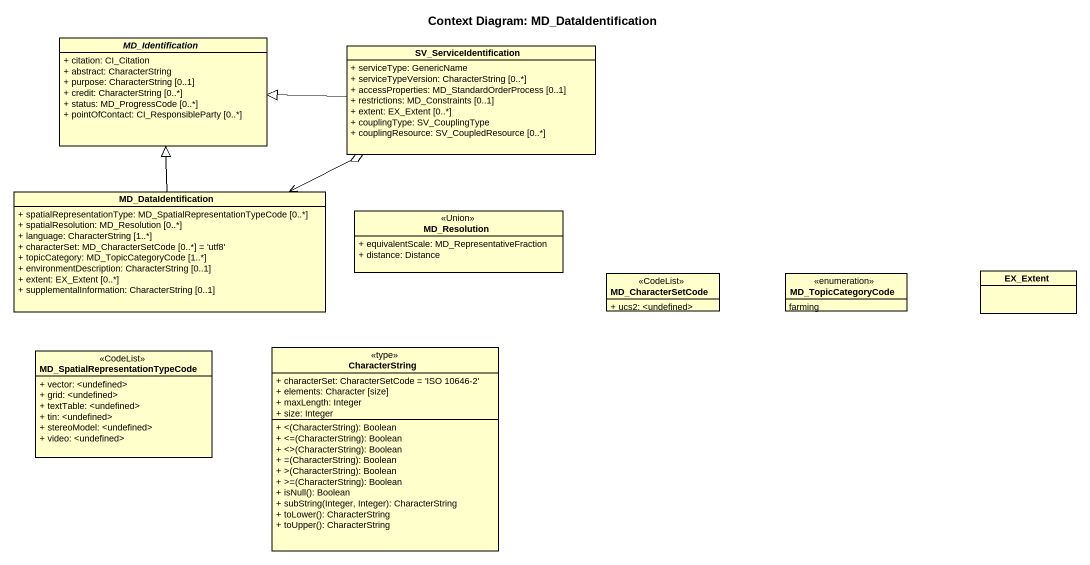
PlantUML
@startuml
title Context Diagram: MD_DataIdentification
hide circle
hide empty members
skinparam classAttributeIconSize 0
abstract class MD_Identification {
  + citation: CI_Citation
  + abstract: CharacterString
  + purpose: CharacterString [0..1]
  + credit: CharacterString [0..*]
  + status: MD_ProgressCode [0..*]
  + pointOfContact: CI_ResponsibleParty [0..*]
}
class SV_ServiceIdentification {
  + serviceType: GenericName
  + serviceTypeVersion: CharacterString [0..*]
  + accessProperties: MD_StandardOrderProcess [0..1]
  + restrictions: MD_Constraints [0..1]
  + extent: EX_Extent [0..*]
  + couplingType: SV_CouplingType
  + couplingResource: SV_CoupledResource [0..*]
}
class MD_DataIdentification {
  + spatialRepresentationType: MD_SpatialRepresentationTypeCode [0..*]
  + spatialResolution: MD_Resolution [0..*]
  + language: CharacterString [1..*]
  + characterSet: MD_CharacterSetCode [0..*] = 'utf8'
  + topicCategory: MD_TopicCategoryCode [1..*]
  + environmentDescription: CharacterString [0..1]
  + extent: EX_Extent [0..*]
  + supplementalInformation: CharacterString [0..1]
}
class MD_Resolution <<Union>> {
  + equivalentScale: MD_RepresentativeFraction
  + distance: Distance
}
class MD_CharacterSetCode <<CodeList>> {
  + ucs2: <undefined>
}
enum MD_TopicCategoryCode {
  farming
}
class EX_Extent
class "MD_SpatialRepresentationTypeCode" as MD_SpatialRepresentationType <<CodeList>> {
  + vector: <undefined>
  + grid: <undefined>
  + textTable: <undefined>
  + tin: <undefined>
  + stereoModel: <undefined>
  + video: <undefined>
}
class CharacterString <<type>> {
  + characterSet: CharacterSetCode = 'ISO 10646-2'
  + elements: Character [size]
  + maxLength: Integer
  + size: Integer
  + <(CharacterString): Boolean
  + <=(CharacterString): Boolean
  + <>(CharacterString): Boolean
  + =(CharacterString): Boolean
  + >(CharacterString): Boolean
  + >=(CharacterString): Boolean
  + isNull(): Boolean
  + subString(Integer, Integer): CharacterString
  + toLower(): CharacterString
  + toUpper(): CharacterString
}
SV_ServiceIdentification -left-|> MD_Identification
SV_ServiceIdentification o-left-> MD_DataIdentification
MD_DataIdentification -up-|> MD_Identification
@enduml
